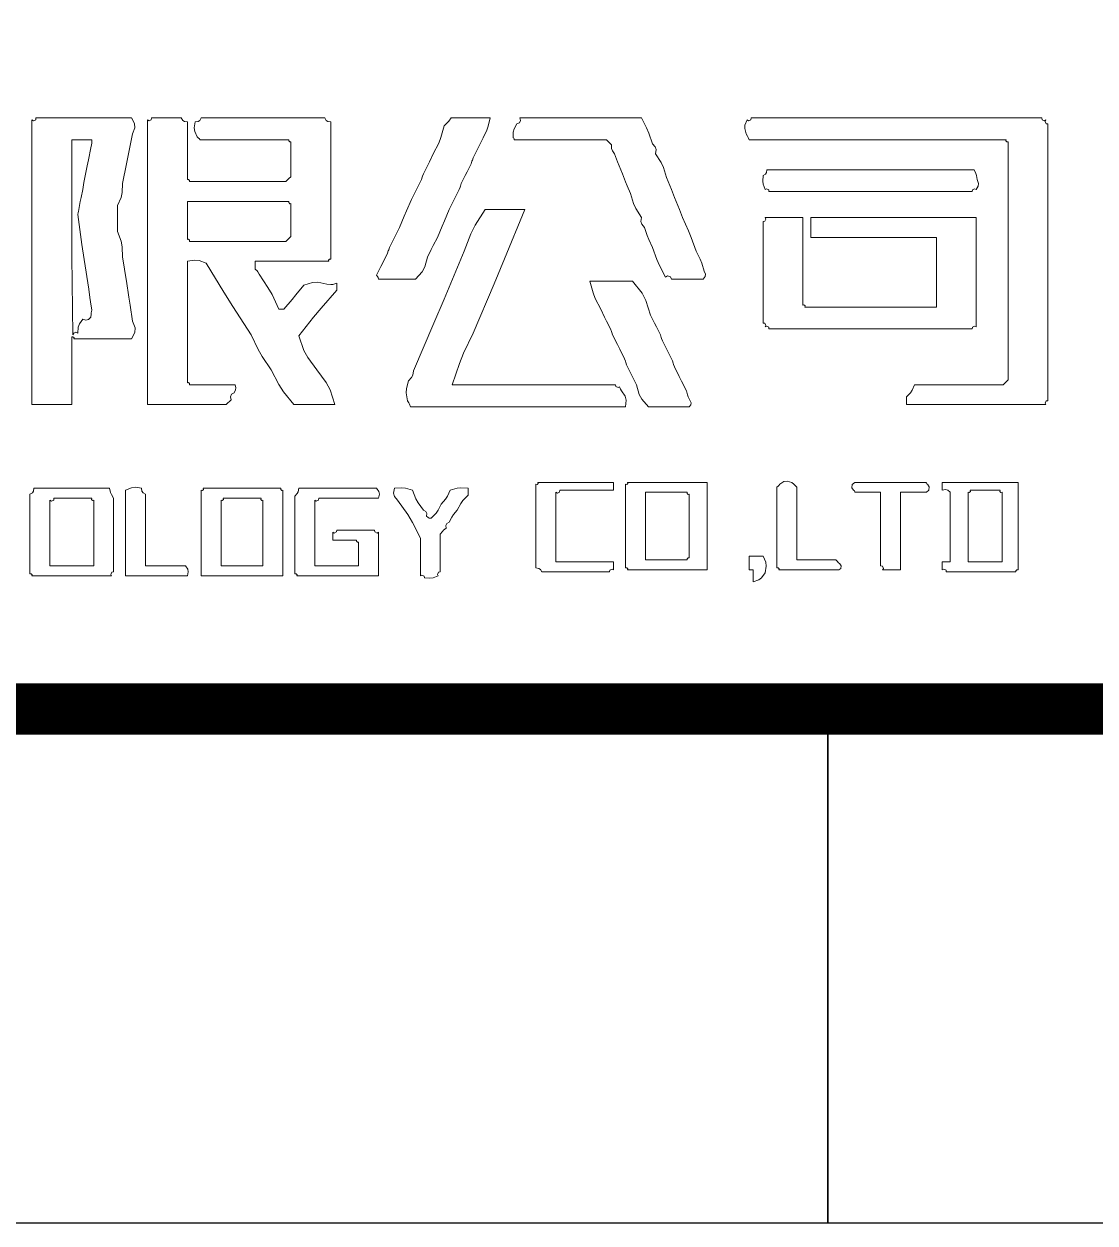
# Model space of a CAD drawing. Header units: millimetres. Extents: x -705761 to 1364679, y -410401 to 446404.
# Drawn here: x -480203 to -478120, y -64146 to -61813 of the extents above; entities that cross this region are included whole.
import ezdxf
from ezdxf.enums import TextEntityAlignment as Align

# ---------------------------------------------------------------- set-up
doc = ezdxf.new("R2010")
doc.units = ezdxf.units.MM
doc.layers.add('TK', color=7, linetype='Continuous')
doc.layers.add('模板-签名-公用', color=3, linetype='Continuous')
doc.layers.add('图框', color=7, linetype='Continuous', lineweight=13)
doc.styles.get("Standard").update_dxf_attribs({"font": 'arial.ttf'})
doc.styles.add('Style-仿宋_GB2312', font='')
doc.styles.add('宋体', font='', dxfattribs={"width": 0.7, "height": 2.5})
doc.styles.add('宋体_1', font='', dxfattribs={"width": 0.7, "height": 2.386364})
doc.styles.get('Style-仿宋_GB2312').set_extended_font_data('仿宋_GB2312')
doc.styles.get('宋体').set_extended_font_data('SimSun')
doc.styles.get('宋体_1').set_extended_font_data('SimSun')

# ---------------------------------------------------------------- blocks, each defined once
blk = doc.blocks.new('BSIET_通用图框_A2+0.5_1')
at = {"layer": '图框', "color": 7, "lineweight": 25}
for p, q in [((-10, 10), (-370, 10)), ((-49.5, 10), (-49.5, 0)), ((-49.5, 0), (-49.5, 10))]:
    blk.add_line(p, q, dxfattribs=at)
at = {"layer": '图框', "color": 7, "lineweight": 25, "flags": 128}
blk.add_lwpolyline([(0, 0), (-891, 0), (-891, 420), (0, 420), (0, 0)], close=True, dxfattribs=at)
at = {"layer": '图框', "const_width": 1}
blk.add_lwpolyline([(-866, 410), (-10, 410), (-10, 10), (-866, 10)], close=True, dxfattribs=at)
at = {"layer": 'TK', "lineweight": 25, "style": '宋体', "width": 0.7, "flags": 3}
for tag, p in [('LZHQ_N会签10_T6_H6', (-878.235, 93.875)), ('LZHQ_N会签9_T6_H6', (-878.357, 85.875)), ('LZHQ_N会签8_T6_H6', (-878.235, 77.875)), ('LZHQ_N会签7_T6_H6', (-878.357, 69.875)), ('LZHQ_N会签6_T6_H6', (-878.253, 61.875)), ('LZHQ_N会签5_T6_H6', (-878.253, 53.875)), ('LZHQ_N会签4_T6_H6', (-878.253, 45.875)), ('LZHQ_N会签3_T6_H6', (-878.253, 37.875)), ('LZHQ_N会签2_T6_H6', (-878.253, 29.875)), ('LZHQ_N会签1_T6_H6', (-878.253, 21.875))]:
    blk.add_attdef(tag, text='', height=2.5, dxfattribs=at).set_placement(p, align=Align.MIDDLE)
at = {"layer": '模板-签名-公用', "lineweight": 25, "style": '宋体', "width": 0.7}
blk.add_attdef('LZTQINS', text='', height=2, dxfattribs=at).set_placement((-10, 10), align=Align.MIDDLE)
at = {"layer": '模板-签名-公用', "lineweight": 25, "style": '宋体', "width": 0.7, "flags": 3}
blk.add_attdef('LZFRAME', (-45.909, 7.064), '', height=3, dxfattribs=at)
blk = doc.blocks.new('BSIET_通用_A2(2024)_1')
at = {"color": 7, "linetype": 'Continuous', "lineweight": 0}
for p, q in [((-54.948, 11.44), (-54.978, 11.458)), ((-54.978, 11.458), (-54.978, 9.243)), ((-54.904, 11.462), (-54.948, 11.44)), ((-54.9, 11.497), (-54.904, 11.462)), ((-54.156, 11.497), (-54.9, 11.497)), ((-53.785, 11.497), (-54.156, 11.497)), ((-53.041, 11.497), (-53.785, 11.497)), ((-52.981, 11.388), (-53.041, 11.497)), ((-52.701, 11.44), (-52.731, 11.458)), ((-52.731, 11.458), (-52.731, 9.243)), ((-52.657, 11.462), (-52.701, 11.44)), ((-52.653, 11.497), (-52.657, 11.462)), ((-52.421, 11.497), (-52.653, 11.497)), ((-52.305, 11.497), (-52.421, 11.497)), ((-52.073, 11.497), (-52.305, 11.497)), ((-52.043, 11.449), (-52.073, 11.497)), ((-52.012, 11.428), (-52.043, 11.449)), ((-51.714, 11.449), (-51.746, 11.428)), ((-51.685, 11.497), (-51.714, 11.449)), ((-50.725, 11.497), (-51.685, 11.497)), ((-50.244, 11.497), (-50.725, 11.497)), ((-49.283, 11.497), (-50.244, 11.497)), ((-49.255, 11.449), (-49.283, 11.497)), ((-49.223, 11.428), (-49.255, 11.449)), ((-46.874, 11.432), (-46.901, 11.4)), ((-46.824, 11.497), (-46.874, 11.432)), ((-46.522, 11.497), (-46.824, 11.497)), ((-46.371, 11.497), (-46.522, 11.497)), ((-46.069, 11.497), (-46.371, 11.497)), ((-46.104, 11.336), (-46.069, 11.497)), ((-45.478, 11.446), (-45.5, 11.404)), ((-44.543, 11.497), (-45.488, 11.497)), ((-45.488, 11.497), (-45.478, 11.446)), ((-44.07, 11.497), (-44.543, 11.497)), ((-43.125, 11.497), (-44.07, 11.497)), ((-43.027, 11.301), (-43.125, 11.497)), ((-41.072, 11.458), (-41.114, 11.358)), ((-41.042, 11.44), (-41.072, 11.458)), ((-40.998, 11.462), (-41.042, 11.44)), ((-40.994, 11.497), (-40.998, 11.462)), ((-38.732, 11.497), (-40.994, 11.497)), ((-37.601, 11.497), (-38.732, 11.497)), ((-35.339, 11.497), (-37.601, 11.497)), ((-35.335, 11.462), (-35.339, 11.497)), ((-35.291, 11.44), (-35.335, 11.462)), ((-35.262, 11.458), (-35.291, 11.44)), ((-35.279, 11.428), (-35.262, 11.458)), ((-53.022, 11.187), (-52.976, 11.303)), ((-52.976, 11.303), (-52.981, 11.388)), ((-51.956, 11.419), (-52.012, 11.428)), ((-51.956, 10.97), (-51.956, 11.419)), ((-51.801, 11.419), (-51.822, 11.304)), ((-51.822, 11.304), (-51.813, 11.234)), ((-51.813, 11.234), (-51.762, 11.129)), ((-51.746, 11.428), (-51.801, 11.419)), ((-49.167, 11.419), (-49.223, 11.428)), ((-49.167, 10.35), (-49.167, 11.419)), ((-46.959, 11.342), (-47.025, 11.118)), ((-46.901, 11.4), (-46.959, 11.342)), ((-46.204, 11.11), (-46.132, 11.257)), ((-46.132, 11.257), (-46.104, 11.336)), ((-45.62, 11.222), (-45.623, 11.11)), ((-45.603, 11.283), (-45.62, 11.222)), ((-45.546, 11.381), (-45.603, 11.283)), ((-45.5, 11.404), (-45.546, 11.381)), ((-42.985, 11.2), (-43.027, 11.301)), ((-42.912, 10.993), (-42.985, 11.2)), ((-41.114, 11.358), (-41.118, 11.292)), ((-41.118, 11.292), (-41.091, 11.187)), ((-35.257, 11.384), (-35.279, 11.428)), ((-35.223, 11.381), (-35.257, 11.384)), ((-35.223, 9.227), (-35.223, 11.381)), ((-54.048, 11.071), (-54.203, 11.071)), ((-54.203, 11.071), (-54.203, 9.552)), ((-53.971, 11.071), (-54.048, 11.071)), ((-53.816, 11.071), (-53.971, 11.071)), ((-53.835, 10.916), (-53.819, 10.976)), ((-53.819, 10.976), (-53.815, 11.008)), ((-53.815, 11.008), (-53.816, 11.071)), ((-53.099, 10.799), (-53.022, 11.187)), ((-51.956, 10.745), (-51.956, 10.97)), ((-51.762, 11.129), (-51.74, 11.105)), ((-51.74, 11.105), (-51.728, 11.094)), ((-51.728, 11.094), (-51.704, 11.071)), ((-51.704, 11.071), (-51.015, 11.071)), ((-51.015, 11.071), (-50.67, 11.071)), ((-50.67, 11.071), (-49.981, 11.071)), ((-49.981, 11.071), (-49.985, 11.049)), ((-49.985, 11.049), (-49.964, 11.029)), ((-49.964, 11.029), (-49.942, 11.032)), ((-49.942, 11.032), (-49.942, 10.761)), ((-47.068, 11.008), (-47.173, 10.799)), ((-47.025, 11.118), (-47.068, 11.008)), ((-46.282, 10.954), (-46.204, 11.11)), ((-45.623, 11.11), (-45.608, 11.101)), ((-45.608, 11.101), (-45.602, 11.088)), ((-45.602, 11.088), (-45.604, 11.071)), ((-45.604, 11.071), (-44.883, 11.071)), ((-44.883, 11.071), (-44.523, 11.071)), ((-44.523, 11.071), (-43.803, 11.071)), ((-43.803, 11.071), (-43.764, 11.032)), ((-43.764, 11.032), (-43.745, 11.013)), ((-43.745, 11.013), (-43.706, 10.974)), ((-43.706, 10.974), (-43.706, 10.901)), ((-42.859, 10.933), (-42.912, 10.993)), ((-41.091, 11.187), (-41.065, 11.142)), ((-41.065, 11.142), (-41.053, 11.119)), ((-41.053, 11.119), (-41.033, 11.071)), ((-41.033, 11.071), (-39.034, 11.071)), ((-39.034, 11.071), (-38.035, 11.071)), ((-38.035, 11.071), (-36.036, 11.071)), ((-36.036, 11.071), (-36.04, 11.049)), ((-36.04, 11.049), (-36.019, 11.029)), ((-36.019, 11.029), (-35.997, 11.032)), ((-35.997, 11.032), (-35.997, 9.18)), ((-53.881, 10.683), (-53.835, 10.916)), ((-53.138, 10.606), (-53.099, 10.799)), ((-51.956, 10.296), (-51.956, 10.745)), ((-49.942, 10.761), (-49.942, 10.625)), ((-47.173, 10.799), (-47.25, 10.645)), ((-46.398, 10.722), (-46.321, 10.877)), ((-46.321, 10.877), (-46.282, 10.954)), ((-43.706, 10.901), (-43.692, 10.858)), ((-43.692, 10.858), (-43.648, 10.799)), ((-43.648, 10.799), (-43.593, 10.642)), ((-42.843, 10.88), (-42.859, 10.933)), ((-42.854, 10.799), (-42.843, 10.88)), ((-42.744, 10.627), (-42.854, 10.799)), ((-53.951, 10.335), (-53.905, 10.567)), ((-53.905, 10.567), (-53.881, 10.683)), ((-53.215, 10.219), (-53.138, 10.606)), ((-49.942, 10.625), (-49.942, 10.354)), ((-47.289, 10.567), (-47.366, 10.412)), ((-47.25, 10.645), (-47.289, 10.567)), ((-46.514, 10.451), (-46.437, 10.606)), ((-46.437, 10.606), (-46.421, 10.653)), ((-46.421, 10.653), (-46.413, 10.675)), ((-46.413, 10.675), (-46.398, 10.722)), ((-43.593, 10.642), (-43.562, 10.564)), ((-43.562, 10.564), (-43.493, 10.412)), ((-42.699, 10.531), (-42.744, 10.627)), ((-42.64, 10.335), (-42.699, 10.531)), ((-53.967, 10.242), (-53.951, 10.335)), ((-51.935, 10.3), (-51.956, 10.296)), ((-51.914, 10.279), (-51.935, 10.3)), ((-51.917, 10.257), (-51.914, 10.279)), ((-50, 10.296), (-50.039, 10.257)), ((-49.981, 10.316), (-50, 10.296)), ((-49.942, 10.354), (-49.981, 10.316)), ((-49.167, 9.816), (-49.167, 10.35)), ((-47.405, 10.296), (-47.482, 10.141)), ((-47.389, 10.343), (-47.405, 10.296)), ((-47.382, 10.366), (-47.389, 10.343)), ((-47.366, 10.412), (-47.382, 10.366)), ((-46.63, 10.219), (-46.553, 10.374)), ((-46.553, 10.374), (-46.514, 10.451)), ((-43.493, 10.412), (-43.438, 10.255)), ((-42.571, 10.183), (-42.64, 10.335)), ((-40.762, 10.374), (-40.766, 10.264)), ((-40.766, 10.264), (-40.758, 10.206)), ((-40.714, 10.402), (-40.762, 10.374)), ((-40.693, 10.434), (-40.714, 10.402)), ((-40.685, 10.49), (-40.693, 10.434)), ((-39.073, 10.49), (-40.685, 10.49)), ((-38.267, 10.49), (-39.073, 10.49)), ((-36.656, 10.49), (-38.267, 10.49)), ((-36.626, 10.415), (-36.656, 10.49)), ((-36.614, 10.375), (-36.626, 10.415)), ((-36.598, 10.296), (-36.614, 10.375)), ((-36.572, 10.223), (-36.598, 10.296)), ((-54.021, 9.947), (-53.99, 10.102)), ((-53.99, 10.102), (-53.974, 10.195)), ((-53.974, 10.195), (-53.967, 10.242)), ((-53.241, 9.952), (-53.221, 10.044)), ((-53.221, 10.044), (-53.215, 10.219)), ((-51.166, 10.257), (-51.917, 10.257)), ((-50.791, 10.257), (-51.166, 10.257)), ((-50.039, 10.257), (-50.791, 10.257)), ((-47.521, 10.064), (-47.598, 9.909)), ((-47.482, 10.141), (-47.521, 10.064)), ((-46.746, 9.947), (-46.669, 10.102)), ((-46.669, 10.102), (-46.654, 10.149)), ((-46.654, 10.149), (-46.646, 10.172)), ((-46.646, 10.172), (-46.63, 10.219)), ((-43.438, 10.255), (-43.407, 10.177)), ((-43.407, 10.177), (-43.338, 10.025)), ((-42.54, 10.105), (-42.571, 10.183)), ((-42.486, 9.947), (-42.54, 10.105)), ((-40.758, 10.206), (-40.723, 10.102)), ((-40.723, 10.102), (-40.693, 10.12)), ((-40.693, 10.12), (-40.649, 10.098)), ((-40.649, 10.098), (-40.646, 10.064)), ((-40.646, 10.064), (-39.066, 10.064)), ((-39.066, 10.064), (-38.275, 10.064)), ((-38.275, 10.064), (-36.695, 10.064)), ((-36.695, 10.064), (-36.691, 10.098)), ((-36.691, 10.098), (-36.647, 10.12)), ((-36.647, 10.12), (-36.617, 10.102)), ((-36.617, 10.102), (-36.578, 10.17)), ((-36.578, 10.17), (-36.572, 10.223)), ((-54.067, 9.715), (-54.037, 9.87)), ((-54.037, 9.87), (-54.021, 9.947)), ((-53.312, 9.792), (-53.241, 9.952)), ((-51.166, 9.87), (-51.956, 9.87)), ((-51.956, 9.87), (-51.956, 9.575)), ((-50.771, 9.87), (-51.166, 9.87)), ((-49.981, 9.87), (-50.771, 9.87)), ((-49.985, 9.849), (-49.981, 9.87)), ((-49.964, 9.828), (-49.985, 9.849)), ((-49.942, 9.831), (-49.964, 9.828)), ((-49.942, 9.575), (-49.942, 9.831)), ((-49.167, 8.747), (-49.167, 9.816)), ((-47.598, 9.909), (-47.692, 9.692)), ((-46.863, 9.715), (-46.785, 9.87)), ((-46.785, 9.87), (-46.746, 9.947)), ((-43.338, 10.025), (-43.279, 9.829)), ((-43.279, 9.829), (-43.235, 9.733)), ((-42.416, 9.795), (-42.486, 9.947)), ((-54.087, 9.618), (-54.079, 9.657)), ((-54.007, 9.036), (-54.087, 9.618)), ((-54.079, 9.657), (-54.075, 9.676)), ((-54.075, 9.676), (-54.067, 9.715)), ((-53.312, 9.591), (-53.312, 9.792)), ((-53.312, 9.49), (-53.312, 9.591)), ((-51.956, 9.575), (-51.956, 9.428)), ((-49.942, 9.448), (-49.942, 9.575)), ((-47.738, 9.583), (-47.831, 9.366)), ((-47.692, 9.692), (-47.738, 9.583)), ((-46.956, 9.498), (-46.863, 9.715)), ((-46.165, 9.715), (-46.362, 9.409)), ((-45.855, 9.715), (-46.165, 9.715)), ((-45.701, 9.715), (-45.855, 9.715)), ((-45.79, 8.753), (-45.391, 9.715)), ((-45.391, 9.715), (-45.701, 9.715)), ((-43.235, 9.733), (-43.125, 9.56)), ((-42.385, 9.718), (-42.416, 9.795)), ((-42.331, 9.56), (-42.385, 9.718)), ((-54.203, 9.552), (-54.203, 8.793)), ((-53.312, 9.289), (-53.312, 9.49)), ((-51.956, 9.428), (-51.956, 9.134)), ((-49.942, 9.192), (-49.942, 9.448)), ((-47.831, 9.366), (-47.909, 9.211)), ((-47.095, 9.173), (-47.002, 9.39)), ((-47.002, 9.39), (-46.956, 9.498)), ((-46.362, 9.409), (-46.445, 9.243)), ((-43.125, 9.56), (-43.136, 9.48)), ((-43.136, 9.48), (-43.12, 9.427)), ((-43.12, 9.427), (-43.067, 9.366)), ((-43.067, 9.366), (-43.012, 9.209)), ((-42.214, 9.3), (-42.331, 9.56)), ((-40.728, 9.486), (-40.762, 9.483)), ((-40.762, 9.483), (-40.762, 8.692)), ((-40.706, 9.53), (-40.728, 9.486)), ((-40.429, 9.56), (-40.723, 9.56)), ((-40.723, 9.56), (-40.706, 9.53)), ((-40.282, 9.56), (-40.429, 9.56)), ((-39.987, 9.56), (-40.282, 9.56)), ((-39.987, 8.878), (-39.987, 9.56)), ((-38.546, 9.56), (-39.832, 9.56)), ((-39.832, 9.56), (-39.832, 9.405)), ((-39.832, 9.405), (-39.832, 9.328)), ((-37.903, 9.56), (-38.546, 9.56)), ((-36.617, 9.56), (-37.903, 9.56)), ((-36.617, 8.708), (-36.617, 9.56)), ((-54.978, 9.243), (-54.978, 8.135)), ((-53.241, 9.097), (-53.312, 9.289)), ((-53.221, 8.991), (-53.241, 9.097)), ((-52.731, 9.243), (-52.731, 8.135)), ((-51.956, 9.134), (-51.935, 9.138)), ((-51.935, 9.138), (-51.914, 9.117)), ((-51.914, 9.117), (-51.917, 9.095)), ((-50.039, 9.095), (-50, 9.134)), ((-50, 9.134), (-49.981, 9.153)), ((-49.981, 9.153), (-49.942, 9.192)), ((-47.947, 9.134), (-48.025, 8.979)), ((-47.909, 9.211), (-47.947, 9.134)), ((-47.173, 9.018), (-47.095, 9.173)), ((-46.445, 9.243), (-46.572, 8.902)), ((-43.012, 9.209), (-42.981, 9.131)), ((-42.981, 9.131), (-42.912, 8.979)), ((-42.16, 9.168), (-42.214, 9.3)), ((-42.06, 8.902), (-42.16, 9.168)), ((-39.832, 9.328), (-39.832, 9.173)), ((-39.832, 9.173), (-38.856, 9.173)), ((-38.856, 9.173), (-38.368, 9.173)), ((-38.368, 9.173), (-37.392, 9.173)), ((-37.392, 9.173), (-37.392, 8.631)), ((-35.997, 9.18), (-35.997, 8.255)), ((-35.223, 8.15), (-35.223, 9.227)), ((-53.964, 8.746), (-54.007, 9.036)), ((-53.215, 8.786), (-53.221, 8.991)), ((-51.917, 9.095), (-51.166, 9.095)), ((-51.166, 9.095), (-50.791, 9.095)), ((-50.791, 9.095), (-50.039, 9.095)), ((-48.048, 8.91), (-48.064, 8.863)), ((-48.04, 8.932), (-48.048, 8.91)), ((-48.025, 8.979), (-48.04, 8.932)), ((-47.289, 8.786), (-47.212, 8.94)), ((-47.212, 8.94), (-47.173, 9.018)), ((-46.572, 8.902), (-46.964, 7.971)), ((-42.912, 8.979), (-42.826, 8.741)), ((-41.986, 8.752), (-42.06, 8.902)), ((-39.987, 8.538), (-39.987, 8.878)), ((-54.203, 8.793), (-54.183, 7.275)), ((-53.874, 8.166), (-53.964, 8.746)), ((-53.184, 8.599), (-53.215, 8.786)), ((-51.956, 8.708), (-51.81, 8.733)), ((-51.956, 7.763), (-51.956, 8.708)), ((-51.81, 8.733), (-51.726, 8.724)), ((-51.726, 8.724), (-51.588, 8.669)), ((-51.588, 8.669), (-51.245, 8.108)), ((-50.639, 8.646), (-50.639, 8.708)), ((-50.639, 8.708), (-50.066, 8.708)), ((-50.639, 8.615), (-50.639, 8.646)), ((-50.066, 8.708), (-49.779, 8.708)), ((-49.779, 8.708), (-49.206, 8.708)), ((-49.21, 8.729), (-49.189, 8.75)), ((-49.206, 8.708), (-49.21, 8.729)), ((-49.189, 8.75), (-49.167, 8.747)), ((-48.149, 8.692), (-48.191, 8.607)), ((-48.064, 8.863), (-48.149, 8.692)), ((-47.338, 8.598), (-47.289, 8.786)), ((-45.992, 8.272), (-45.79, 8.753)), ((-42.826, 8.741), (-42.775, 8.624)), ((-41.955, 8.674), (-41.986, 8.752)), ((-41.905, 8.514), (-41.955, 8.674)), ((-40.762, 8.692), (-40.762, 8.298)), ((-37.392, 8.631), (-37.392, 8.359)), ((-36.617, 8.282), (-36.617, 8.708)), ((-53.169, 8.507), (-53.184, 8.599)), ((-53.138, 8.32), (-53.169, 8.507)), ((-50.639, 8.553), (-50.639, 8.615)), ((-50.6, 8.523), (-50.639, 8.553)), ((-50.583, 8.501), (-50.6, 8.523)), ((-50.562, 8.456), (-50.583, 8.501)), ((-50.388, 8.197), (-50.562, 8.456)), ((-48.191, 8.607), (-48.276, 8.437)), ((-48.276, 8.437), (-48.257, 8.409)), ((-48.257, 8.409), (-48.248, 8.392)), ((-47.521, 8.359), (-47.39, 8.502)), ((-47.39, 8.502), (-47.338, 8.598)), ((-42.775, 8.624), (-42.66, 8.398)), ((-42.66, 8.398), (-42.619, 8.425)), ((-42.619, 8.425), (-42.56, 8.406)), ((-42.56, 8.406), (-42.544, 8.359)), ((-41.924, 8.359), (-41.889, 8.411)), ((-41.883, 8.455), (-41.905, 8.514)), ((-41.889, 8.411), (-41.883, 8.455)), ((-39.987, 7.856), (-39.987, 8.538)), ((-53.85, 8.003), (-53.874, 8.166)), ((-53.093, 8.01), (-53.138, 8.32)), ((-50.309, 8.06), (-50.388, 8.197)), ((-49.691, 8.243), (-49.844, 8.056)), ((-49.52, 8.298), (-49.691, 8.243)), ((-49.419, 8.302), (-49.52, 8.298)), ((-49.245, 8.262), (-49.419, 8.302)), ((-49.167, 8.255), (-49.245, 8.262)), ((-49.126, 8.259), (-49.167, 8.255)), ((-49.051, 8.282), (-49.126, 8.259)), ((-49.051, 8.228), (-49.051, 8.282)), ((-49.051, 8.201), (-49.051, 8.228)), ((-49.051, 8.146), (-49.051, 8.201)), ((-48.248, 8.392), (-48.238, 8.359)), ((-48.238, 8.359), (-47.951, 8.359)), ((-47.951, 8.359), (-47.808, 8.359)), ((-47.808, 8.359), (-47.521, 8.359)), ((-46.398, 7.313), (-45.992, 8.272)), ((-43.799, 8.32), (-44.132, 8.32)), ((-44.132, 8.32), (-44.066, 8.097)), ((-43.632, 8.32), (-43.799, 8.32)), ((-43.299, 8.32), (-43.632, 8.32)), ((-43.115, 8.086), (-43.299, 8.32)), ((-42.544, 8.359), (-42.296, 8.359)), ((-42.296, 8.359), (-42.172, 8.359)), ((-42.172, 8.359), (-41.924, 8.359)), ((-40.762, 8.298), (-40.762, 7.507)), ((-37.392, 8.359), (-37.392, 7.817)), ((-36.617, 7.43), (-36.617, 8.282)), ((-35.997, 8.255), (-35.997, 6.403)), ((-54.978, 8.135), (-54.978, 5.919)), ((-53.839, 7.922), (-53.85, 8.003)), ((-53.069, 7.856), (-53.093, 8.01)), ((-52.731, 8.135), (-52.731, 5.919)), ((-51.245, 8.108), (-51.071, 7.829)), ((-50.174, 7.778), (-50.309, 8.06)), ((-49.921, 7.963), (-50.077, 7.778)), ((-49.844, 8.056), (-49.921, 7.963)), ((-49.357, 7.799), (-49.051, 8.146)), ((-46.964, 7.971), (-47.162, 7.506)), ((-44.066, 8.097), (-44.023, 7.987)), ((-44.023, 7.987), (-43.919, 7.778)), ((-43.041, 7.946), (-43.115, 8.086)), ((-42.951, 7.662), (-43.041, 7.946)), ((-35.223, 5.996), (-35.223, 8.15)), ((-53.816, 7.759), (-53.839, 7.922)), ((-53.827, 7.678), (-53.823, 7.705)), ((-53.823, 7.705), (-53.816, 7.759)), ((-53.022, 7.546), (-53.069, 7.856)), ((-51.956, 7.29), (-51.956, 7.763)), ((-51.071, 7.829), (-50.717, 7.275)), ((-50.136, 7.778), (-50.174, 7.778)), ((-50.116, 7.778), (-50.136, 7.778)), ((-50.077, 7.778), (-50.116, 7.778)), ((-49.504, 7.621), (-49.357, 7.799)), ((-43.919, 7.778), (-43.842, 7.623)), ((-39.966, 7.859), (-39.987, 7.856)), ((-39.945, 7.839), (-39.966, 7.859)), ((-39.948, 7.817), (-39.945, 7.839)), ((-38.926, 7.817), (-39.948, 7.817)), ((-38.415, 7.817), (-38.926, 7.817)), ((-37.392, 7.817), (-38.415, 7.817)), ((-54.078, 7.429), (-54.056, 7.49)), ((-54.056, 7.49), (-53.99, 7.585)), ((-53.99, 7.585), (-53.93, 7.563)), ((-53.93, 7.563), (-53.877, 7.576)), ((-53.877, 7.576), (-53.835, 7.623)), ((-53.835, 7.623), (-53.827, 7.678)), ((-52.969, 7.416), (-53.022, 7.546)), ((-49.787, 7.255), (-49.504, 7.621)), ((-47.162, 7.506), (-47.56, 6.577)), ((-43.842, 7.623), (-43.803, 7.546)), ((-43.803, 7.546), (-43.725, 7.391)), ((-42.873, 7.507), (-42.951, 7.662)), ((-42.834, 7.43), (-42.873, 7.507)), ((-40.762, 7.507), (-40.728, 7.504)), ((-40.728, 7.504), (-40.706, 7.46)), ((-54.203, 7.236), (-54.182, 7.24)), ((-54.203, 6.709), (-54.203, 7.236)), ((-54.183, 7.275), (-54.166, 7.312)), ((-54.182, 7.24), (-54.16, 7.219)), ((-54.166, 7.312), (-54.126, 7.329)), ((-54.126, 7.329), (-54.087, 7.313)), ((-54.087, 7.313), (-54.078, 7.429)), ((-53.041, 7.197), (-52.974, 7.32)), ((-52.974, 7.32), (-52.969, 7.416)), ((-51.956, 6.345), (-51.956, 7.29)), ((-50.717, 7.275), (-50.582, 6.993)), ((-49.688, 6.974), (-49.787, 7.255)), ((-46.585, 6.921), (-46.398, 7.313)), ((-43.725, 7.391), (-43.71, 7.344)), ((-43.71, 7.344), (-43.702, 7.321)), ((-43.702, 7.321), (-43.686, 7.275)), ((-43.686, 7.275), (-43.594, 7.089)), ((-42.757, 7.275), (-42.834, 7.43)), ((-42.741, 7.228), (-42.757, 7.275)), ((-40.706, 7.46), (-40.723, 7.43)), ((-40.723, 7.43), (-40.693, 7.447)), ((-40.693, 7.447), (-40.649, 7.425)), ((-40.649, 7.425), (-40.646, 7.391)), ((-40.646, 7.391), (-39.066, 7.391)), ((-39.066, 7.391), (-38.275, 7.391)), ((-38.275, 7.391), (-36.695, 7.391)), ((-36.695, 7.391), (-36.691, 7.425)), ((-36.691, 7.425), (-36.647, 7.447)), ((-36.647, 7.447), (-36.617, 7.43)), ((-54.16, 7.219), (-54.164, 7.197)), ((-54.164, 7.197), (-53.715, 7.197)), ((-53.715, 7.197), (-53.49, 7.197)), ((-53.49, 7.197), (-53.041, 7.197)), ((-43.594, 7.089), (-43.547, 6.996)), ((-42.734, 7.205), (-42.741, 7.228)), ((-42.718, 7.159), (-42.734, 7.205)), ((-42.64, 7.004), (-42.718, 7.159)), ((-42.602, 6.926), (-42.64, 7.004)), ((-50.582, 6.993), (-50.504, 6.856)), ((-50.504, 6.856), (-50.329, 6.597)), ((-49.615, 6.837), (-49.688, 6.974)), ((-49.438, 6.597), (-49.615, 6.837)), ((-46.667, 6.718), (-46.585, 6.921)), ((-43.547, 6.996), (-43.454, 6.81)), ((-43.454, 6.81), (-43.439, 6.764)), ((-42.524, 6.771), (-42.602, 6.926)), ((-42.509, 6.725), (-42.524, 6.771)), ((-54.203, 6.446), (-54.203, 6.709)), ((-50.329, 6.597), (-50.18, 6.309)), ((-49.256, 6.353), (-49.438, 6.597)), ((-47.56, 6.577), (-47.573, 6.492)), ((-46.804, 6.307), (-46.667, 6.718)), ((-43.439, 6.764), (-43.431, 6.74)), ((-43.431, 6.74), (-43.415, 6.694)), ((-43.415, 6.694), (-43.338, 6.539)), ((-43.338, 6.539), (-43.299, 6.461)), ((-42.501, 6.701), (-42.509, 6.725)), ((-42.486, 6.655), (-42.501, 6.701)), ((-42.393, 6.469), (-42.486, 6.655)), ((-54.203, 5.919), (-54.203, 6.446)), ((-51.935, 6.349), (-51.956, 6.345)), ((-51.914, 6.328), (-51.935, 6.349)), ((-51.917, 6.307), (-51.914, 6.328)), ((-51.561, 6.307), (-51.917, 6.307)), ((-51.383, 6.307), (-51.561, 6.307)), ((-51.027, 6.307), (-51.383, 6.307)), ((-51.014, 6.245), (-51.027, 6.307)), ((-50.18, 6.309), (-50.089, 6.17)), ((-49.182, 6.21), (-49.256, 6.353)), ((-47.657, 6.384), (-47.696, 6.234)), ((-47.596, 6.446), (-47.657, 6.384)), ((-47.573, 6.492), (-47.596, 6.446)), ((-45.534, 6.307), (-46.804, 6.307)), ((-44.899, 6.307), (-45.534, 6.307)), ((-43.628, 6.307), (-44.899, 6.307)), ((-43.625, 6.272), (-43.628, 6.307)), ((-43.299, 6.461), (-43.222, 6.307)), ((-43.222, 6.307), (-43.172, 6.119)), ((-42.346, 6.376), (-42.393, 6.469)), ((-42.253, 6.19), (-42.346, 6.376)), ((-37.818, 6.307), (-37.859, 6.202)), ((-37.129, 6.307), (-37.818, 6.307)), ((-36.784, 6.307), (-37.129, 6.307)), ((-36.094, 6.307), (-36.784, 6.307)), ((-36.056, 6.345), (-36.094, 6.307)), ((-36.036, 6.365), (-36.056, 6.345)), ((-35.997, 6.403), (-36.036, 6.365)), ((-51.118, 6.073), (-51.097, 6.122)), ((-51.104, 6.016), (-51.118, 6.073)), ((-51.097, 6.122), (-51.046, 6.152)), ((-51.046, 6.152), (-51.019, 6.208)), ((-51.019, 6.208), (-51.014, 6.245)), ((-50.089, 6.17), (-49.884, 5.919)), ((-49.09, 5.919), (-49.182, 6.21)), ((-47.696, 6.234), (-47.7, 6.15)), ((-47.7, 6.15), (-47.676, 5.996)), ((-43.581, 6.25), (-43.625, 6.272)), ((-43.551, 6.268), (-43.581, 6.25)), ((-43.54, 6.235), (-43.551, 6.268)), ((-43.532, 6.218), (-43.54, 6.235)), ((-43.512, 6.19), (-43.532, 6.218)), ((-43.444, 6.082), (-43.512, 6.19)), ((-43.425, 6.008), (-43.444, 6.082)), ((-43.172, 6.119), (-43.12, 6.023)), ((-42.231, 6.11), (-42.253, 6.19)), ((-42.215, 6.07), (-42.231, 6.11)), ((-42.176, 5.996), (-42.215, 6.07)), ((-37.893, 6.152), (-37.973, 6.074)), ((-37.973, 6.074), (-37.973, 6.012)), ((-37.859, 6.202), (-37.893, 6.152)), ((-54.978, 5.919), (-54.668, 5.919)), ((-54.668, 5.919), (-54.513, 5.919)), ((-54.513, 5.919), (-54.203, 5.919)), ((-52.731, 5.919), (-52.119, 5.919)), ((-52.119, 5.919), (-51.813, 5.919)), ((-51.813, 5.919), (-51.201, 5.919)), ((-51.201, 5.919), (-51.162, 5.958)), ((-51.162, 5.958), (-51.143, 5.977)), ((-51.143, 5.977), (-51.104, 6.016)), ((-49.884, 5.919), (-49.567, 5.919)), ((-49.567, 5.919), (-49.407, 5.919)), ((-49.407, 5.919), (-49.09, 5.919)), ((-47.676, 5.996), (-47.65, 5.952)), ((-47.65, 5.952), (-47.638, 5.928)), ((-47.638, 5.928), (-47.618, 5.88)), ((-47.618, 5.88), (-45.945, 5.88)), ((-45.945, 5.88), (-45.108, 5.88)), ((-45.108, 5.88), (-43.434, 5.88)), ((-43.434, 5.88), (-43.425, 6.008)), ((-43.12, 6.023), (-42.989, 5.88)), ((-42.989, 5.88), (-42.672, 5.88)), ((-42.672, 5.88), (-42.513, 5.88)), ((-42.513, 5.88), (-42.195, 5.88)), ((-42.195, 5.88), (-42.163, 5.915)), ((-42.157, 5.954), (-42.176, 5.996)), ((-42.163, 5.915), (-42.157, 5.954)), ((-37.973, 6.012), (-37.973, 5.981)), ((-37.973, 5.981), (-37.973, 5.919)), ((-37.973, 5.919), (-36.888, 5.919)), ((-36.888, 5.919), (-36.346, 5.919)), ((-36.346, 5.919), (-35.262, 5.919)), ((-35.279, 5.949), (-35.257, 5.993)), ((-35.262, 5.919), (-35.279, 5.949)), ((-35.257, 5.993), (-35.223, 5.996)), ((-40.291, 4.434), (-40.355, 4.423)), ((-40.2, 4.408), (-40.291, 4.434)), ((-54.969, 4.205), (-55.016, 4.176)), ((-54.947, 4.237), (-54.969, 4.205)), ((-54.939, 4.292), (-54.947, 4.237)), ((-54.35, 4.292), (-54.939, 4.292)), ((-54.056, 4.292), (-54.35, 4.292)), ((-53.467, 4.292), (-54.056, 4.292)), ((-53.451, 4.21), (-53.467, 4.292)), ((-53.434, 4.169), (-53.451, 4.21)), ((-53.043, 4.304), (-53.157, 4.253)), ((-53.157, 4.253), (-53.157, 3.587)), ((-52.97, 4.312), (-53.043, 4.304)), ((-52.847, 4.292), (-52.97, 4.312)), ((-52.839, 4.237), (-52.847, 4.292)), ((-52.818, 4.205), (-52.839, 4.237)), ((-52.77, 4.176), (-52.818, 4.205)), ((-51.664, 4.25), (-51.685, 4.253)), ((-51.685, 4.253), (-51.685, 3.587)), ((-51.643, 4.271), (-51.664, 4.25)), ((-51.042, 4.292), (-51.646, 4.292)), ((-51.646, 4.292), (-51.643, 4.271)), ((-50.74, 4.292), (-51.042, 4.292)), ((-50.136, 4.292), (-50.74, 4.292)), ((-50.14, 4.271), (-50.136, 4.292)), ((-50.119, 4.25), (-50.14, 4.271)), ((-50.097, 4.253), (-50.119, 4.25)), ((-50.097, 3.587), (-50.097, 4.253)), ((-49.801, 4.224), (-49.818, 4.189)), ((-49.787, 4.292), (-49.801, 4.224)), ((-49.183, 4.292), (-49.787, 4.292)), ((-48.881, 4.292), (-49.183, 4.292)), ((-48.276, 4.292), (-48.881, 4.292)), ((-48.23, 4.228), (-48.276, 4.292)), ((-48.22, 4.175), (-48.23, 4.228)), ((-47.928, 4.292), (-47.946, 4.198)), ((-47.788, 4.302), (-47.928, 4.292)), ((-47.714, 4.294), (-47.788, 4.302)), ((-47.579, 4.253), (-47.714, 4.294)), ((-47.513, 4.09), (-47.579, 4.253)), ((-46.843, 4.253), (-46.898, 4.136)), ((-46.709, 4.294), (-46.843, 4.253)), ((-46.635, 4.302), (-46.709, 4.294)), ((-46.495, 4.292), (-46.635, 4.302)), ((-46.495, 4.238), (-46.495, 4.292)), ((-46.495, 4.211), (-46.495, 4.238)), ((-46.495, 4.156), (-46.495, 4.211)), ((-45.156, 4.366), (-45.178, 4.37)), ((-45.178, 4.37), (-45.178, 3.719)), ((-45.135, 4.387), (-45.156, 4.366)), ((-44.55, 4.408), (-45.139, 4.408)), ((-45.139, 4.408), (-45.135, 4.387)), ((-44.791, 3.673), (-44.791, 4.215)), ((-44.791, 4.215), (-44.76, 4.197)), ((-44.76, 4.197), (-44.717, 4.219)), ((-44.717, 4.219), (-44.713, 4.253)), ((-44.713, 4.253), (-44.294, 4.253)), ((-44.256, 4.408), (-44.55, 4.408)), ((-44.294, 4.253), (-44.085, 4.253)), ((-43.667, 4.408), (-44.256, 4.408)), ((-44.085, 4.253), (-43.667, 4.253)), ((-43.667, 4.346), (-43.667, 4.408)), ((-43.667, 4.316), (-43.667, 4.346)), ((-43.667, 4.253), (-43.667, 4.316)), ((-43.413, 4.366), (-43.434, 4.37)), ((-43.434, 4.37), (-43.434, 3.719)), ((-43.392, 4.387), (-43.413, 4.366)), ((-42.776, 4.408), (-43.396, 4.408)), ((-43.396, 4.408), (-43.392, 4.387)), ((-42.722, 4.215), (-43.048, 4.215)), ((-43.048, 4.215), (-43.048, 3.688)), ((-42.466, 4.408), (-42.776, 4.408)), ((-42.559, 4.215), (-42.722, 4.215)), ((-42.234, 4.215), (-42.559, 4.215)), ((-41.846, 4.408), (-42.466, 4.408)), ((-42.238, 4.193), (-42.234, 4.215)), ((-41.846, 3.727), (-41.846, 4.408)), ((-40.467, 4.335), (-40.491, 4.312)), ((-40.491, 4.312), (-40.491, 3.684)), ((-40.456, 4.346), (-40.467, 4.335)), ((-40.433, 4.37), (-40.456, 4.346)), ((-40.355, 4.423), (-40.433, 4.37)), ((-40.161, 4.37), (-40.2, 4.408)), ((-40.142, 4.35), (-40.161, 4.37)), ((-40.103, 4.312), (-40.142, 4.35)), ((-40.103, 3.746), (-40.103, 4.312)), ((-39.028, 4.368), (-39.036, 4.304)), ((-39.036, 4.304), (-39, 4.253)), ((-38.98, 4.408), (-39.028, 4.368)), ((-39, 4.253), (-38.984, 4.245)), ((-38.984, 4.245), (-38.978, 4.232)), ((-38.422, 4.408), (-38.98, 4.408)), ((-38.978, 4.232), (-38.98, 4.215)), ((-38.98, 4.215), (-38.779, 4.215)), ((-38.779, 4.215), (-38.678, 4.215)), ((-38.678, 4.215), (-38.476, 4.215)), ((-38.476, 4.215), (-38.476, 3.641)), ((-38.143, 4.408), (-38.422, 4.408)), ((-37.585, 4.408), (-38.143, 4.408)), ((-38.089, 3.61), (-38.089, 4.215)), ((-38.089, 4.215), (-37.888, 4.215)), ((-37.888, 4.215), (-37.787, 4.215)), ((-37.787, 4.215), (-37.585, 4.215)), ((-37.588, 4.391), (-37.585, 4.408)), ((-37.581, 4.378), (-37.588, 4.391)), ((-37.585, 4.215), (-37.538, 4.255)), ((-37.566, 4.37), (-37.581, 4.378)), ((-37.53, 4.319), (-37.566, 4.37)), ((-37.538, 4.255), (-37.53, 4.319)), ((-36.687, 4.408), (-37.276, 4.408)), ((-37.276, 4.408), (-37.276, 4.346)), ((-37.276, 4.346), (-37.276, 4.316)), ((-37.276, 4.316), (-37.276, 4.253)), ((-37.276, 4.253), (-37.213, 4.266)), ((-37.213, 4.266), (-37.17, 4.255)), ((-37.17, 4.255), (-37.121, 4.215)), ((-37.121, 4.215), (-37.121, 3.673)), ((-36.751, 4.211), (-36.772, 4.215)), ((-36.772, 4.215), (-36.772, 3.673)), ((-36.73, 4.232), (-36.751, 4.211)), ((-36.501, 4.253), (-36.733, 4.253)), ((-36.733, 4.253), (-36.73, 4.232)), ((-36.393, 4.408), (-36.687, 4.408)), ((-36.385, 4.253), (-36.501, 4.253)), ((-35.804, 4.408), (-36.393, 4.408)), ((-36.153, 4.253), (-36.385, 4.253)), ((-36.156, 4.232), (-36.153, 4.253)), ((-36.136, 4.211), (-36.156, 4.232)), ((-36.114, 4.215), (-36.136, 4.211)), ((-36.114, 3.673), (-36.114, 4.215)), ((-35.804, 3.727), (-35.804, 4.408)), ((-55.016, 4.176), (-55.016, 3.556)), ((-54.599, 4.042), (-54.629, 4.06)), ((-54.629, 4.06), (-54.629, 3.549)), ((-54.555, 4.064), (-54.599, 4.042)), ((-54.552, 4.098), (-54.555, 4.064)), ((-54.257, 4.098), (-54.552, 4.098)), ((-54.11, 4.098), (-54.257, 4.098)), ((-53.816, 4.098), (-54.11, 4.098)), ((-53.819, 4.077), (-53.816, 4.098)), ((-53.798, 4.056), (-53.819, 4.077)), ((-53.777, 4.06), (-53.798, 4.056)), ((-53.777, 3.549), (-53.777, 4.06)), ((-53.389, 4.098), (-53.434, 4.169)), ((-53.389, 3.525), (-53.389, 4.098)), ((-52.77, 3.618), (-52.77, 4.176)), ((-51.276, 4.056), (-51.298, 4.06)), ((-51.298, 4.06), (-51.298, 3.549)), ((-51.255, 4.077), (-51.276, 4.056)), ((-50.965, 4.098), (-51.259, 4.098)), ((-51.259, 4.098), (-51.255, 4.077)), ((-50.817, 4.098), (-50.965, 4.098)), ((-50.523, 4.098), (-50.817, 4.098)), ((-50.527, 4.077), (-50.523, 4.098)), ((-50.506, 4.056), (-50.527, 4.077)), ((-50.485, 4.06), (-50.506, 4.056)), ((-50.485, 3.549), (-50.485, 4.06)), ((-49.818, 4.189), (-49.865, 4.137)), ((-49.865, 4.137), (-49.865, 3.533)), ((-49.477, 3.549), (-49.477, 4.06)), ((-49.477, 4.06), (-49.448, 4.042)), ((-49.448, 4.042), (-49.404, 4.064)), ((-49.404, 4.064), (-49.4, 4.098)), ((-49.4, 4.098), (-48.935, 4.098)), ((-48.935, 4.098), (-48.703, 4.098)), ((-48.703, 4.098), (-48.238, 4.098)), ((-48.238, 4.098), (-48.22, 4.175)), ((-47.946, 4.198), (-47.93, 4.135)), ((-47.93, 4.135), (-47.87, 4.06)), ((-47.87, 4.06), (-47.67, 3.78)), ((-47.469, 4.01), (-47.513, 4.09)), ((-47.366, 3.866), (-47.469, 4.01)), ((-47.018, 3.982), (-47.078, 3.864)), ((-46.934, 4.08), (-47.018, 3.982)), ((-46.898, 4.136), (-46.934, 4.08)), ((-46.708, 3.866), (-46.641, 3.994)), ((-46.641, 3.994), (-46.597, 4.054)), ((-46.597, 4.054), (-46.495, 4.156)), ((-42.217, 4.172), (-42.238, 4.193)), ((-42.195, 4.176), (-42.217, 4.172)), ((-42.195, 3.68), (-42.195, 4.176)), ((-47.67, 3.78), (-47.58, 3.63)), ((-47.32, 3.843), (-47.366, 3.866)), ((-47.299, 3.801), (-47.32, 3.843)), ((-47.308, 3.75), (-47.299, 3.801)), ((-47.276, 3.723), (-47.308, 3.75)), ((-47.119, 3.807), (-47.212, 3.711)), ((-47.078, 3.864), (-47.119, 3.807)), ((-46.863, 3.634), (-46.812, 3.733)), ((-46.812, 3.733), (-46.78, 3.781)), ((-46.78, 3.781), (-46.708, 3.866)), ((-40.103, 3.463), (-40.103, 3.746)), ((-55.016, 3.556), (-55.016, 3.246)), ((-54.629, 3.549), (-54.629, 3.293)), ((-53.777, 3.293), (-53.777, 3.549)), ((-53.389, 3.238), (-53.389, 3.525)), ((-53.157, 3.587), (-53.157, 3.254)), ((-52.77, 3.339), (-52.77, 3.618)), ((-51.685, 3.587), (-51.685, 3.254)), ((-51.298, 3.549), (-51.298, 3.293)), ((-50.485, 3.293), (-50.485, 3.549)), ((-50.097, 3.254), (-50.097, 3.587)), ((-49.865, 3.533), (-49.865, 3.231)), ((-49.477, 3.293), (-49.477, 3.549)), ((-47.58, 3.63), (-47.424, 3.324)), ((-47.253, 3.714), (-47.276, 3.723)), ((-47.212, 3.711), (-47.253, 3.714)), ((-46.973, 3.478), (-46.921, 3.517)), ((-46.93, 3.569), (-46.909, 3.61)), ((-46.921, 3.517), (-46.93, 3.569)), ((-46.909, 3.61), (-46.863, 3.634)), ((-45.178, 3.719), (-45.178, 3.394)), ((-44.791, 3.401), (-44.791, 3.673)), ((-43.434, 3.719), (-43.434, 3.394)), ((-43.048, 3.688), (-43.048, 3.425)), ((-42.195, 3.432), (-42.195, 3.68)), ((-41.846, 3.386), (-41.846, 3.727)), ((-40.491, 3.684), (-40.491, 3.37)), ((-38.476, 3.641), (-38.476, 3.355)), ((-38.089, 3.308), (-38.089, 3.61)), ((-37.121, 3.673), (-37.121, 3.401)), ((-36.772, 3.673), (-36.772, 3.401)), ((-36.114, 3.401), (-36.114, 3.673)), ((-35.804, 3.386), (-35.804, 3.727)), ((-54.629, 3.293), (-54.629, 2.782)), ((-53.777, 2.782), (-53.777, 3.293)), ((-52.77, 2.782), (-52.77, 3.339)), ((-51.298, 3.293), (-51.298, 2.782)), ((-50.485, 2.782), (-50.485, 3.293)), ((-49.477, 2.782), (-49.477, 3.293)), ((-49.099, 3.422), (-49.129, 3.44)), ((-49.129, 3.44), (-49.129, 3.378)), ((-49.129, 3.378), (-49.129, 3.347)), ((-49.129, 3.347), (-49.129, 3.285)), ((-49.129, 3.285), (-48.943, 3.285)), ((-49.055, 3.444), (-49.099, 3.422)), ((-49.051, 3.479), (-49.055, 3.444)), ((-48.757, 3.479), (-49.051, 3.479)), ((-48.943, 3.285), (-48.85, 3.285)), ((-48.85, 3.285), (-48.664, 3.285)), ((-48.61, 3.479), (-48.757, 3.479)), ((-48.664, 3.285), (-48.667, 3.264)), ((-48.315, 3.479), (-48.61, 3.479)), ((-48.312, 3.444), (-48.315, 3.479)), ((-48.268, 3.422), (-48.312, 3.444)), ((-48.238, 3.44), (-48.268, 3.422)), ((-48.238, 3.099), (-48.238, 3.44)), ((-47.424, 3.324), (-47.424, 3.029)), ((-47.037, 3.401), (-46.997, 3.453)), ((-47.037, 3.107), (-47.037, 3.401)), ((-46.997, 3.453), (-46.973, 3.478)), ((-45.178, 3.394), (-45.178, 2.743)), ((-44.791, 2.859), (-44.791, 3.401)), ((-43.434, 3.394), (-43.434, 2.743)), ((-43.048, 3.425), (-43.048, 2.898)), ((-42.195, 2.937), (-42.195, 3.432)), ((-41.846, 2.704), (-41.846, 3.386)), ((-40.491, 3.37), (-40.491, 2.743)), ((-40.103, 2.898), (-40.103, 3.463)), ((-38.476, 3.355), (-38.476, 2.782)), ((-38.089, 2.704), (-38.089, 3.308)), ((-37.121, 3.401), (-37.121, 2.859)), ((-36.772, 3.401), (-36.772, 2.859)), ((-36.114, 2.859), (-36.114, 3.401)), ((-35.804, 2.704), (-35.804, 3.386)), ((-55.016, 3.246), (-55.016, 2.627)), ((-53.389, 2.665), (-53.389, 3.238)), ((-53.157, 3.254), (-53.157, 2.588)), ((-51.685, 3.254), (-51.685, 2.588)), ((-50.097, 2.588), (-50.097, 3.254)), ((-49.865, 3.231), (-49.865, 2.627)), ((-48.667, 3.264), (-48.647, 3.243)), ((-48.647, 3.243), (-48.625, 3.246)), ((-48.625, 3.246), (-48.625, 3.061)), ((-48.625, 3.061), (-48.625, 2.967)), ((-48.238, 2.929), (-48.238, 3.099)), ((-47.037, 2.959), (-47.037, 3.107)), ((-48.625, 2.967), (-48.625, 2.782)), ((-48.238, 2.588), (-48.238, 2.929)), ((-47.424, 3.029), (-47.424, 2.882)), ((-47.424, 2.882), (-47.424, 2.588)), ((-47.037, 2.665), (-47.037, 2.959)), ((-44.341, 2.859), (-44.791, 2.859)), ((-44.116, 2.859), (-44.341, 2.859)), ((-43.667, 2.859), (-44.116, 2.859)), ((-43.667, 2.797), (-43.667, 2.859)), ((-43.048, 2.898), (-42.722, 2.898)), ((-42.722, 2.898), (-42.559, 2.898)), ((-42.559, 2.898), (-42.234, 2.898)), ((-42.238, 2.919), (-42.217, 2.94)), ((-42.234, 2.898), (-42.238, 2.919)), ((-42.217, 2.94), (-42.195, 2.937)), ((-40.925, 2.975), (-41.033, 2.975)), ((-41.033, 2.975), (-41.033, 2.867)), ((-41.033, 2.867), (-41.033, 2.813)), ((-41.033, 2.813), (-41.033, 2.704)), ((-40.87, 2.975), (-40.925, 2.975)), ((-40.762, 2.975), (-40.87, 2.975)), ((-40.71, 2.853), (-40.762, 2.975)), ((-40.701, 2.777), (-40.71, 2.853)), ((-39.801, 2.898), (-40.103, 2.898)), ((-39.65, 2.898), (-39.801, 2.898)), ((-39.348, 2.898), (-39.65, 2.898)), ((-39.317, 2.867), (-39.348, 2.898)), ((-39.302, 2.851), (-39.317, 2.867)), ((-39.27, 2.82), (-39.302, 2.851)), ((-39.244, 2.782), (-39.27, 2.82)), ((-37.214, 2.859), (-37.276, 2.859)), ((-37.276, 2.859), (-37.276, 2.797)), ((-37.183, 2.859), (-37.214, 2.859)), ((-37.121, 2.859), (-37.183, 2.859)), ((-36.772, 2.859), (-36.509, 2.859)), ((-36.509, 2.859), (-36.377, 2.859)), ((-36.377, 2.859), (-36.114, 2.859)), ((-55.016, 2.627), (-54.995, 2.63)), ((-54.995, 2.63), (-54.974, 2.61)), ((-54.974, 2.61), (-54.978, 2.588)), ((-54.978, 2.588), (-54.358, 2.588)), ((-54.629, 2.782), (-54.288, 2.782)), ((-54.358, 2.588), (-54.048, 2.588)), ((-54.288, 2.782), (-54.117, 2.782)), ((-54.117, 2.782), (-53.777, 2.782)), ((-54.048, 2.588), (-53.428, 2.588)), ((-53.446, 2.618), (-53.424, 2.662)), ((-53.428, 2.588), (-53.446, 2.618)), ((-53.424, 2.662), (-53.389, 2.665)), ((-53.157, 2.588), (-52.677, 2.588)), ((-52.46, 2.782), (-52.77, 2.782)), ((-52.677, 2.588), (-52.437, 2.588)), ((-52.305, 2.782), (-52.46, 2.782)), ((-52.437, 2.588), (-51.956, 2.588)), ((-51.995, 2.782), (-52.305, 2.782)), ((-51.949, 2.718), (-51.995, 2.782)), ((-51.956, 2.588), (-51.938, 2.665)), ((-51.938, 2.665), (-51.949, 2.718)), ((-51.685, 2.588), (-51.05, 2.588)), ((-51.298, 2.782), (-50.973, 2.782)), ((-51.05, 2.588), (-50.732, 2.588)), ((-50.973, 2.782), (-50.81, 2.782)), ((-50.81, 2.782), (-50.485, 2.782)), ((-50.732, 2.588), (-50.097, 2.588)), ((-49.865, 2.627), (-49.843, 2.63)), ((-49.843, 2.63), (-49.822, 2.61)), ((-49.822, 2.61), (-49.826, 2.588)), ((-49.826, 2.588), (-49.191, 2.588)), ((-49.137, 2.782), (-49.477, 2.782)), ((-49.191, 2.588), (-48.873, 2.588)), ((-48.966, 2.782), (-49.137, 2.782)), ((-48.625, 2.782), (-48.966, 2.782)), ((-48.873, 2.588), (-48.238, 2.588)), ((-47.424, 2.588), (-47.394, 2.605)), ((-47.394, 2.605), (-47.351, 2.584)), ((-47.351, 2.584), (-47.347, 2.549)), ((-47.179, 2.553), (-47.076, 2.588)), ((-47.094, 2.618), (-47.072, 2.662)), ((-47.076, 2.588), (-47.094, 2.618)), ((-47.072, 2.662), (-47.037, 2.665)), ((-45.178, 2.743), (-45.123, 2.734)), ((-45.123, 2.734), (-45.091, 2.713)), ((-45.091, 2.713), (-45.061, 2.665)), ((-45.061, 2.665), (-44.535, 2.665)), ((-44.535, 2.665), (-44.271, 2.665)), ((-44.271, 2.665), (-43.745, 2.665)), ((-43.745, 2.665), (-43.741, 2.7)), ((-43.741, 2.7), (-43.697, 2.722)), ((-43.697, 2.722), (-43.667, 2.704)), ((-43.667, 2.766), (-43.667, 2.797)), ((-43.667, 2.704), (-43.667, 2.766)), ((-43.434, 2.743), (-43.413, 2.746)), ((-43.413, 2.746), (-43.392, 2.726)), ((-43.392, 2.726), (-43.396, 2.704)), ((-43.396, 2.704), (-42.776, 2.704)), ((-42.776, 2.704), (-42.466, 2.704)), ((-42.466, 2.704), (-41.846, 2.704)), ((-41.033, 2.704), (-41.002, 2.704)), ((-41.002, 2.704), (-40.987, 2.704)), ((-40.987, 2.704), (-40.955, 2.704)), ((-40.955, 2.704), (-40.955, 2.611)), ((-40.955, 2.611), (-40.955, 2.565)), ((-40.789, 2.551), (-40.723, 2.646)), ((-40.723, 2.646), (-40.701, 2.777)), ((-40.491, 2.743), (-40.469, 2.746)), ((-40.469, 2.746), (-40.448, 2.726)), ((-40.448, 2.726), (-40.452, 2.704)), ((-40.452, 2.704), (-39.987, 2.704)), ((-39.987, 2.704), (-39.755, 2.704)), ((-39.755, 2.704), (-39.29, 2.704)), ((-39.29, 2.704), (-39.252, 2.732)), ((-39.252, 2.732), (-39.244, 2.782)), ((-38.476, 2.782), (-38.442, 2.778)), ((-38.442, 2.778), (-38.42, 2.734)), ((-38.42, 2.734), (-38.438, 2.704)), ((-38.438, 2.704), (-38.299, 2.704)), ((-38.299, 2.704), (-38.229, 2.704)), ((-38.229, 2.704), (-38.089, 2.704)), ((-37.276, 2.797), (-37.276, 2.766)), ((-37.276, 2.766), (-37.276, 2.704)), ((-37.276, 2.704), (-37.246, 2.722)), ((-37.246, 2.722), (-37.202, 2.7)), ((-37.202, 2.7), (-37.199, 2.665)), ((-37.199, 2.665), (-36.656, 2.665)), ((-36.656, 2.665), (-36.385, 2.665)), ((-36.385, 2.665), (-35.843, 2.665)), ((-35.847, 2.687), (-35.825, 2.708)), ((-35.843, 2.665), (-35.847, 2.687)), ((-35.825, 2.708), (-35.804, 2.704)), ((-47.347, 2.549), (-47.238, 2.545)), ((-47.238, 2.545), (-47.179, 2.553)), ((-40.955, 2.565), (-40.955, 2.471)), ((-40.955, 2.471), (-40.845, 2.509)), ((-40.845, 2.509), (-40.789, 2.551))]:
    blk.add_line(p, q, dxfattribs=at)
at = {"layer": '图框', "const_width": 1}
blk.add_lwpolyline([(-406, 56), (0, 56), (0, 0), (-406, 0)], close=True, dxfattribs=at)
at = {"layer": '图框', "color": 7, "lineweight": 25, "style": 'Style-仿宋_GB2312', "width": 0.7}
for tag, height, p in [('质量', 3, (-191, 52.5)), ('材料', 3, (-191.292, 45.711)), ('比例', 3, (-191.218, 38.432)), ('总页数', 4, (-19.517, 35.142)), ('页码', 4, (-38.162, 35.008)), ('版本号', 2.5, (-6.095, 34.916)), ('出图日期', 3, (-191.218, 31.432)), ('专业', 3, (-190.774, 24.646)), ('图号', 4, (-24, 21)), ('设计阶段', 3, (-235.288, 17.582)), ('件号', 3, (-191.087, 17.308)), ('装配图号', 3, (-235.299, 10.794)), ('项目编号', 3, (-191.087, 10.308))]:
    blk.add_attdef(tag, text='', height=height, dxfattribs=at).set_placement(p, align=Align.MIDDLE)
at = {"layer": '图框', "lineweight": 25, "style": '宋体_1', "width": 0.7, "flags": 3}
for tag, height, p in [('N审定_T5', 2.5, (-245.932, 52.29)), ('N审核_T5', 2.5, (-245.932, 45.29)), ('LZCO_NCB-W67-H36-D10_T7', 3, (-366.076, 39.582)), ('N校对_T5', 2.5, (-245.932, 38.29)), ('N设计_T5', 2.5, (-245.932, 31.29)), ('N制图_T5', 2.5, (-245.932, 24.29))]:
    blk.add_attdef(tag, text='', height=height, dxfattribs=at).set_placement(p, align=Align.MIDDLE_CENTER)
for tag, p in [('N审定_T6_H12_MV0.5_W15', (-226.906, 51.507)), ('N审核_T6_H12_MV0.5_W15', (-226.906, 44.507)), ('N校对_T6_H12_MV0.5_W15', (-226.906, 37.507)), ('N设计_T6_H12_MV0.5_W15', (-226.906, 30.507)), ('N制图_T6_H12_MV0.5_W15', (-226.906, 23.507))]:
    blk.add_attdef(tag, text='', height=1.5, dxfattribs=at).set_placement(p, align=Align.CENTER)
at = {"layer": '图框', "color": 7, "lineweight": 25, "width": 0.7, "flags": 104}
for tag, p in [('项目名称', (-79.178, 49.101)), ('子项', (-111.074, 34.832)), ('图名', (-111, 21))]:
    blk.add_attdef(tag, text='', height=4, dxfattribs=at).set_placement(p, align=Align.MIDDLE_CENTER)
at = {"layer": '图框', "style": '宋体_1', "width": 0.7, "flags": 3}
blk.add_attdef('LZCO_NYLGD-W67-H36-D10_T7', text='', height=3, dxfattribs=at).set_placement((-459.689, 32.874), align=Align.MIDDLE_CENTER)
at = {"layer": '图框', "lineweight": 25, "style": '宋体', "width": 0.7, "flags": 3}
blk.add_attdef('LZBARCODE_T1', text='', height=3, dxfattribs=at).set_placement((-380.287, 3.027), align=Align.BOTTOM_RIGHT)

msp = doc.modelspace()

# ---------------------------------------------------------------- block references
at = {"layer": '图框', "lineweight": 40, "xscale": 100, "yscale": 100, "zscale": 100}
for name, p in [('BSIET_通用图框_A2+0.5_1', (-473689.82, -64145.78)), ('BSIET_通用_A2(2024)_1', (-474689.82, -63145.78))]:
    msp.add_blockref(name, p, dxfattribs=at)

doc.saveas('drawing.dxf')
